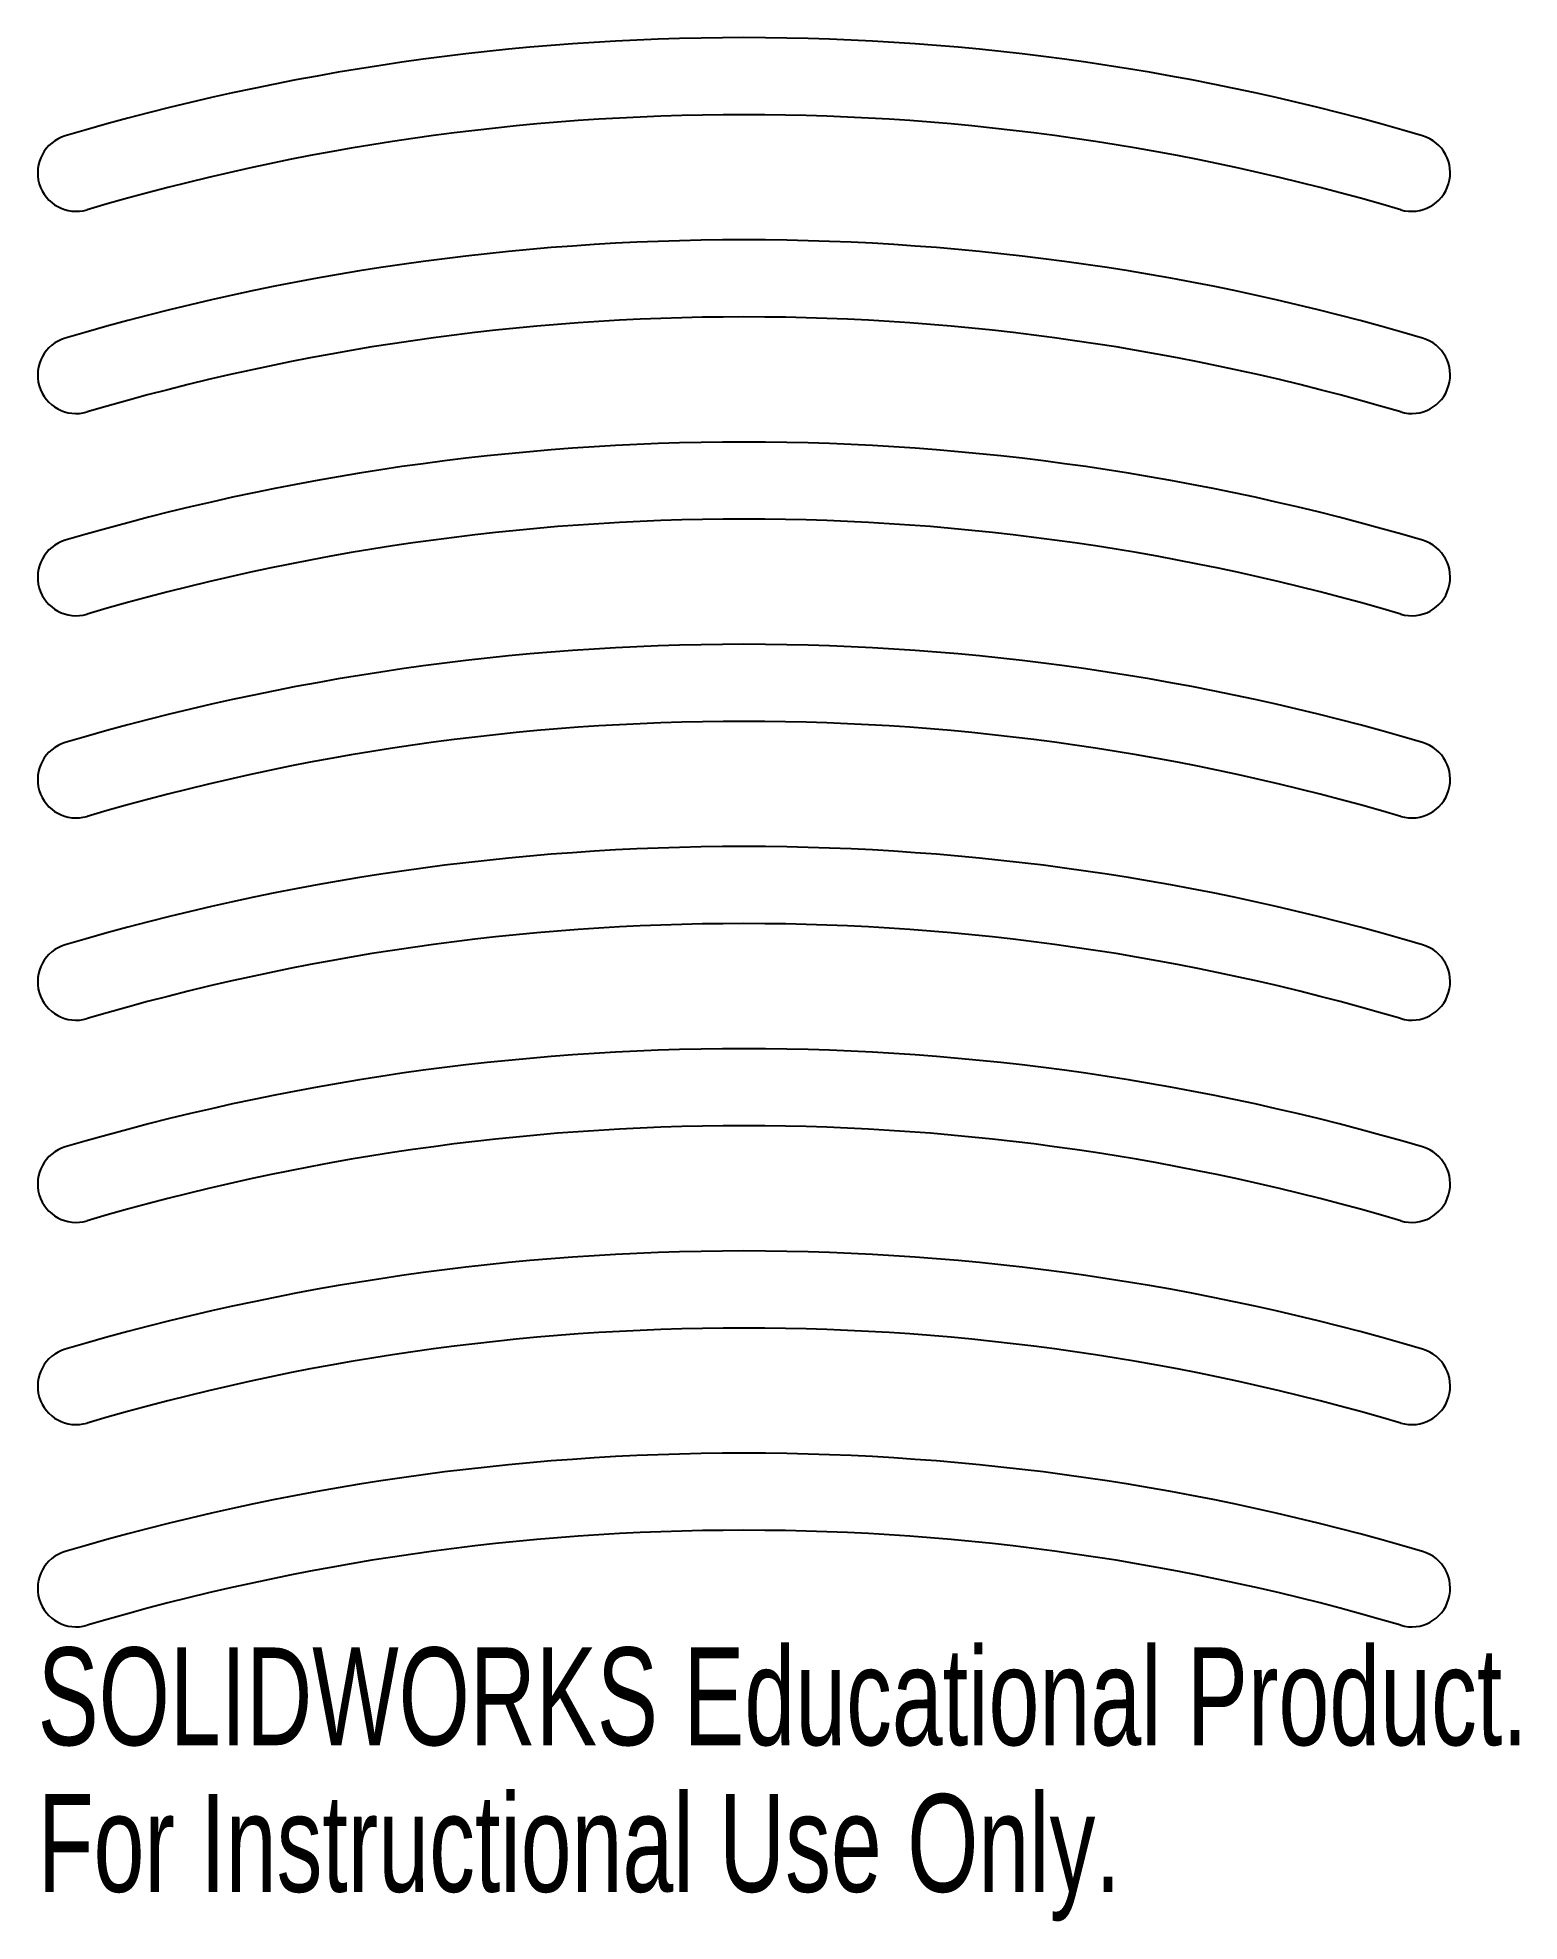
# Model space of a CAD drawing. Header units: inches. Extents: x -0.08 to 2.81, y -3.4 to 0.26.
import ezdxf

# ---------------------------------------------------------------- set-up
doc = ezdxf.new("R2010")
doc.units = ezdxf.units.IN
doc.header["$MEASUREMENT"] = 0
doc.styles.add('SLDTEXTSTYLE0', font='TXT', dxfattribs={"width": 0.7})

msp = doc.modelspace()

# ---------------------------------------------------------------- linework, layer by layer
at = {"color": 7, "linetype": 'Continuous'}
for centre, radius, start, end in [((1.3, -4.3988), 4.6619, 73.5358, 106.4642), ((1.3, -4.3988), 4.5119, 73.5358, 106.4642), ((0, 0), 0.075, 106.4642, 286.4642), ((2.6, 0), 0.075, 253.5358, 73.5358), ((1.3, -4.7925), 4.6619, 73.5358, 106.4642), ((1.3, -4.7925), 4.5119, 73.5358, 106.4642), ((0, -0.3937), 0.075, 106.4642, 286.4642), ((2.6, -0.3937), 0.075, 253.5358, 73.5358), ((1.3, -5.1862), 4.6619, 73.5358, 106.4642), ((1.3, -5.1862), 4.5119, 73.5358, 106.4642), ((0, -0.7874), 0.075, 106.4642, 286.4642), ((2.6, -0.7874), 0.075, 253.5358, 73.5358), ((1.3, -5.5799), 4.6619, 73.5358, 106.4642), ((1.3, -5.5799), 4.5119, 73.5358, 106.4642), ((0, -1.1811), 0.075, 106.4642, 286.4642), ((2.6, -1.1811), 0.075, 253.5358, 73.5358), ((1.3, -5.9736), 4.6619, 73.5358, 106.4642), ((1.3, -5.9736), 4.5119, 73.5358, 106.4642), ((0, -1.5748), 0.075, 106.4642, 286.4642), ((2.6, -1.5748), 0.075, 253.5358, 73.5358), ((1.3, -6.3673), 4.6619, 73.5358, 106.4642), ((1.3, -6.3673), 4.5119, 73.5358, 106.4642), ((0, -1.9685), 0.075, 106.4642, 286.4642), ((2.6, -1.9685), 0.075, 253.5358, 73.5358), ((1.3, -6.761), 4.6619, 73.5358, 106.4642), ((1.3, -6.761), 4.5119, 73.5358, 106.4642), ((0, -2.3622), 0.075, 106.4642, 286.4642), ((2.6, -2.3622), 0.075, 253.5358, 73.5358), ((1.3, -7.1547), 4.6619, 73.5358, 106.4642), ((1.3, -7.1547), 4.5119, 73.5358, 106.4642), ((0, -2.7559), 0.075, 106.4642, 286.4642), ((2.6, -2.7559), 0.075, 253.5358, 73.5358)]:
    msp.add_arc(centre, radius, start, end, dxfattribs=at)

# ---------------------------------------------------------------- texts
at = {"color": 7, "linetype": 'Continuous', "char_height": 0.1903, "attachment_point": 1, "style": 'SLDTEXTSTYLE0'}
for s, insert in [('SOLIDWORKS Educational Product.', (-0.075, -2.871)), ('For Instructional Use Only.', (-0.075, -3.1565))]:
    msp.add_mtext(s, dxfattribs=dict(at, insert=insert))

doc.saveas('drawing.dxf')
